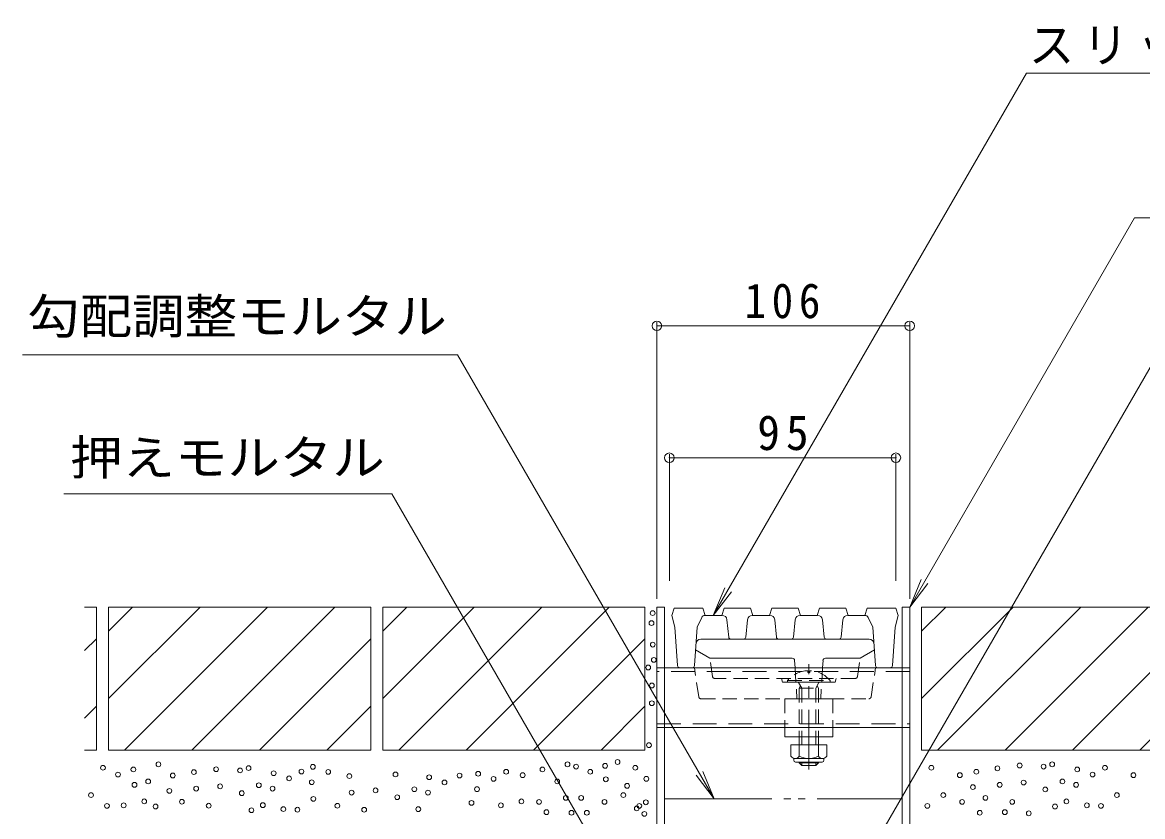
# Model space of a CAD drawing. Units: millimetres at full size, sheet at 1:5. Extents: x -1782 to 1922, y -1359 to 1336.
# Drawn here: x 528.5 to 998.3, y -679.8 to -346.5 of the extents above; entities that cross this region are included whole.
import ezdxf
from ezdxf.enums import TextEntityAlignment as Align

# ---------------------------------------------------------------- set-up
doc = ezdxf.new("R2010")
doc.units = ezdxf.units.MM
doc.header["$LTSCALE"] = 5
doc.header["$PDMODE"] = 32
doc.header["$PDSIZE"] = 4
for name, pattern in [('CHAIN1', [8, 5, -1, 1, -1]), ('DASHED1', [1.8, 1.2, -0.6]), ('DASHED2', [3, 2, -1]), ('DOUBLE_CHAIN2', [12.8, 9, -1, 0.6, -0.6, 0.6, -1])]:
    doc.linetypes.add(name, pattern=pattern)
for name, color, linetype, lineweight in [('4-0_通り芯', 7, 'Continuous', 9), ('4-2_給水施設', 3, 'Continuous', 9), ('4-4_ハッチ', 7, 'Continuous', 9), ('4-5_図形', 7, 'Continuous', 9), ('4-E_補助線（青）', 7, 'Continuous', 9)]:
    doc.layers.add(name, color=color, linetype=linetype, lineweight=lineweight)
doc.styles.add('ＭＳ ゴシック', font='')
doc.styles.get('ＭＳ ゴシック').set_extended_font_data('MS Gothic')

msp = doc.modelspace()

# ---------------------------------------------------------------- linework, layer by layer
at = {"layer": '4-0_通り芯'}
for p, q in [((794.622, -591.851), (797.822, -591.851)), ((794.622, -704.651), (794.622, -591.851)), ((797.822, -704.651), (797.822, -591.851)), ((897.422, -704.651), (897.422, -591.851)), ((900.622, -591.851), (897.422, -591.851)), ((900.622, -704.651), (900.622, -591.851)), ((897.422, -617.351), (797.622, -617.351)), ((794.622, -642.351), (900.622, -642.351)), ((848.322, -642.351), (848.322, -646.35)), ((868.322, -642.351), (868.322, -646.35)), ((868.322, -646.35), (848.322, -646.35))]:
    msp.add_line(p, q, dxfattribs=at)
at = {"layer": '4-0_通り芯', "linetype": 'DASHED2'}
for p, q in [((797.622, -617.351), (794.622, -617.351)), ((900.569, -618.851), (794.622, -618.851)), ((900.622, -617.351), (897.622, -617.351)), ((794.622, -640.851), (900.622, -640.851)), ((794.622, -642.351), (797.622, -642.351)), ((897.622, -642.351), (900.622, -642.351))]:
    msp.add_line(p, q, dxfattribs=at)
at = {"layer": '4-0_通り芯', "color": 6, "linetype": 'DASHED1'}
for p, q in [((857.861, -619.346), (857.861, -618.561)), ((857.861, -619.346), (858.784, -619.346)), ((858.784, -619.346), (858.784, -618.561)), ((849.422, -622.657), (867.222, -622.657)), ((849.422, -623.351), (849.422, -622.657)), ((867.222, -623.351), (849.422, -623.351)), ((854.058, -623.548), (855.412, -625.85)), ((862.587, -623.548), (861.232, -625.85)), ((867.222, -623.351), (867.222, -622.657)), ((854.312, -625.85), (854.857, -624.907)), ((854.312, -625.85), (862.332, -625.85)), ((854.312, -625.85), (854.312, -646.35)), ((855.412, -625.85), (855.412, -646.35)), ((861.232, -625.85), (861.232, -646.35)), ((862.332, -625.85), (861.788, -624.907)), ((862.332, -625.85), (862.332, -646.35))]:
    msp.add_line(p, q, dxfattribs=at)
at = {"layer": '4-0_通り芯', "linetype": 'CHAIN1'}
msp.add_line((858.322, -659.988), (858.322, -615.875), dxfattribs=at)
at = {"layer": '4-0_通り芯', "linetype": 'DASHED1'}
for p, q in [((848.322, -630.347), (848.322, -642.351)), ((868.322, -630.347), (848.322, -630.347)), ((868.322, -630.347), (868.322, -642.351))]:
    msp.add_line(p, q, dxfattribs=at)
at = {"layer": '4-0_通り芯', "color": 6}
for p, q in [((854.312, -646.35), (854.312, -649.615)), ((855.412, -646.35), (855.412, -649.615)), ((861.232, -646.35), (861.232, -649.615)), ((862.332, -646.35), (862.332, -649.615)), ((854.312, -656.915), (854.312, -657.251)), ((854.312, -657.251), (855.423, -658.351)), ((854.312, -657.251), (862.332, -657.251)), ((855.412, -656.915), (855.412, -657.251)), ((855.412, -657.251), (855.423, -658.351)), ((861.222, -658.351), (861.222, -656.915)), ((862.332, -657.251), (861.222, -658.351)), ((862.332, -656.915), (862.332, -657.251)), ((855.423, -658.351), (861.222, -658.351))]:
    msp.add_line(p, q, dxfattribs=at)
at = {"layer": '4-0_通り芯', "color": 2}
for p, q in [((850.822, -649.615), (850.822, -654.415)), ((865.822, -649.615), (850.822, -649.615)), ((854.322, -649.615), (854.322, -654.415)), ((862.322, -649.615), (862.322, -654.415)), ((865.822, -649.615), (865.822, -654.415)), ((851.972, -656.165), (851.972, -655.324)), ((864.072, -655.415), (852.572, -655.415)), ((852.722, -656.915), (863.922, -656.915)), ((864.672, -656.165), (864.672, -655.324))]:
    msp.add_line(p, q, dxfattribs=at)
at = {"layer": '4-0_通り芯', "color": 6, "linetype": 'DASHED1'}
for centre, radius, start, end in [((858.322, -630.252), 11.7, 92.26059, 139.52437), ((858.322, -630.252), 11.7, 40.47563, 87.73941), ((853.713, -623.751), 0.4, 30.4778, 90), ((862.932, -623.751), 0.4, 90, 149.5222)]:
    msp.add_arc(centre, radius, start, end, dxfattribs=at)
at = {"layer": '4-0_通り芯', "color": 2}
for centre, radius, start, end in [((852.572, -653.383), 2.031, 210.51797, 329.48203), ((852.722, -656.165), 0.75, 180, 270), ((858.322, -646.914), 8.5, 241.92867, 298.07147), ((864.072, -653.383), 2.031, 210.51451, 329.48514), ((863.922, -656.165), 0.75, 270, 0)]:
    msp.add_arc(centre, radius, start, end, dxfattribs=at)
at = {"layer": '4-2_給水施設'}
for p, q in [((801.822, -592.351), (800.822, -595.351)), ((802.162, -600.338), (800.822, -595.351)), ((802.162, -600.351), (800.822, -595.351)), ((801.822, -592.351), (813.822, -592.351)), ((813.418, -596.215), (811.481, -600.351)), ((814.822, -595.351), (813.822, -592.351)), ((814.776, -595.351), (822.012, -595.351)), ((821.822, -595.351), (822.822, -592.351)), ((822.822, -592.351), (833.822, -592.351)), ((834.822, -595.351), (833.822, -592.351)), ((834.632, -595.351), (841.822, -595.351)), ((841.822, -595.351), (842.822, -592.351)), ((842.822, -592.351), (853.822, -592.351)), ((854.822, -595.351), (853.822, -592.351)), ((854.632, -595.351), (862.012, -595.351)), ((861.822, -595.351), (862.822, -592.351)), ((862.822, -592.351), (873.822, -592.351)), ((874.822, -595.351), (873.822, -592.351)), ((874.632, -595.351), (881.822, -595.351)), ((881.822, -595.351), (882.822, -592.351)), ((882.822, -592.351), (894.822, -592.351)), ((883.227, -596.215), (885.163, -600.351)), ((894.482, -600.338), (895.822, -595.351)), ((894.822, -592.351), (895.822, -595.351)), ((803.259, -616.419), (802.162, -600.338)), ((810.386, -616.419), (811.482, -600.338)), ((824.732, -604.451), (824.002, -597.152)), ((831.912, -604.451), (832.642, -597.152)), ((844.732, -604.451), (844.002, -597.152)), ((851.912, -604.451), (852.642, -597.152)), ((864.732, -604.451), (864.002, -597.152)), ((871.912, -604.451), (872.642, -597.152)), ((886.259, -616.419), (885.162, -600.338)), ((893.386, -616.419), (894.482, -600.338)), ((883.636, -605.351), (813.009, -605.351)), ((816.772, -613.351), (810.833, -609.86)), ((879.872, -613.351), (885.812, -609.86)), ((851.379, -613.351), (816.772, -613.351)), ((852.558, -617.351), (852.378, -614.292)), ((864.087, -617.351), (864.267, -614.292)), ((865.265, -613.351), (879.872, -613.351)), ((803.756, -617.351), (892.388, -617.351)), ((852.911, -623.351), (863.733, -623.351))]:
    msp.add_line(p, q, dxfattribs=at)
at = {"layer": '4-2_給水施設', "linetype": 'DASHED1'}
for p, q in [((817.942, -621.002), (816.772, -613.351)), ((878.702, -621.002), (879.872, -613.351)), ((812.192, -629.503), (810.322, -617.351)), ((852.558, -617.351), (853.323, -630.351)), ((864.087, -617.351), (863.321, -630.351)), ((884.453, -629.503), (886.322, -617.351)), ((877.714, -621.851), (818.931, -621.851)), ((847.305, -623.351), (846.805, -621.851)), ((847.305, -623.351), (852.736, -623.351)), ((852.736, -623.351), (852.911, -623.351)), ((869.34, -623.351), (863.733, -623.351)), ((869.34, -623.351), (869.84, -621.851)), ((813.18, -630.351), (883.464, -630.351))]:
    msp.add_line(p, q, dxfattribs=at)
at = {"layer": '4-2_給水施設'}
for centre, radius, start, end in [((814.776, -596.851), 1.5, 90, 154.91048), ((822.012, -597.351), 2, 5.71, 90), ((834.632, -597.351), 2, 90, 174.29), ((842.012, -597.351), 2, 5.71, 90), ((854.632, -597.351), 2, 90, 174.29), ((862.012, -597.351), 2, 5.71, 90), ((874.632, -597.351), 2, 90, 174.29), ((881.868, -596.851), 1.5, 25.08952, 90), ((813.009, -607.351), 2, 90, 176.1), ((825.727, -604.351), 1, 185.71, 270), ((830.917, -604.351), 1, 270, 354.29), ((845.727, -604.351), 1, 185.71, 270), ((850.917, -604.351), 1, 270, 354.29), ((865.727, -604.351), 1, 185.71, 270), ((870.917, -604.351), 1, 270, 354.29), ((883.636, -607.351), 2, 3.9, 90), ((851.379, -614.351), 1, 3.37, 90), ((865.265, -614.351), 1, 90, 176.63), ((804.256, -616.351), 1, 183.9, 270), ((809.388, -616.351), 1, 270, 356.1), ((887.256, -616.351), 1, 183.9, 270), ((892.388, -616.351), 1, 270, 356.1)]:
    msp.add_arc(centre, radius, start, end, dxfattribs=at)
at = {"layer": '4-2_給水施設', "linetype": 'DASHED1'}
for centre, start, end in [((818.931, -620.851), 188.6955, 270), ((877.714, -620.851), 270, 351.3045), ((813.18, -629.351), 188.74616, 270), ((883.464, -629.351), 270, 351.25384)]:
    msp.add_arc(centre, 1, start, end, dxfattribs=at)
at = {"layer": '4-4_ハッチ'}
for p, q in [((794.622, -472.332), (794.622, -588.41)), ((794.622, -473.832), (900.622, -473.832)), ((900.622, -472.332), (900.622, -588.41)), ((799.839, -527.689), (799.839, -580.851)), ((799.839, -529.189), (894.839, -529.189)), ((894.839, -527.689), (894.839, -580.851))]:
    msp.add_line(p, q, dxfattribs=at)
for p in [(794.622, -473.832), (900.622, -473.832), (799.839, -529.189), (894.839, -529.189)]:
    msp.add_point(p, dxfattribs=at)
at = {"layer": '4-5_図形'}
for p, q in [((949.649, -367.752), (818.25, -595.342)), ((949.649, -367.752), (1186.624, -367.752)), ((900.622, -591.851), (994.901, -428.555)), ((1259.642, -428.555), (994.901, -428.555)), ((528.546, -485.959), (711.063, -485.959)), ((818.677, -672.351), (711.063, -485.959)), ((872.574, -714.459), (1004.498, -485.959)), ((545.96, -544.324), (683.443, -544.324)), ((767.654, -690.182), (683.443, -544.324)), ((900.622, -591.851), (905.406, -580.303)), ((900.622, -591.851), (908.232, -581.934)), ((818.25, -595.342), (823.033, -583.794)), ((818.25, -595.342), (825.859, -585.425)), ((818.677, -672.351), (813.893, -660.803)), ((818.677, -672.351), (811.067, -662.434))]:
    msp.add_line(p, q, dxfattribs=at)
at = {"layer": '4-E_補助線（青）', "color": 2}
for p, q in [((559.622, -591.851), (554.622, -591.851)), ((559.622, -591.851), (559.622, -651.851)), ((674.622, -591.851), (564.622, -591.851)), ((564.622, -601.998), (574.769, -591.851)), ((564.622, -630.283), (603.054, -591.851)), ((564.622, -591.851), (564.622, -651.851)), ((571.338, -651.851), (631.338, -591.851)), ((599.622, -651.851), (659.622, -591.851)), ((674.622, -591.851), (674.622, -651.851)), ((789.622, -591.851), (679.622, -591.851)), ((679.622, -601.998), (689.769, -591.851)), ((679.622, -630.283), (718.054, -591.851)), ((679.622, -591.851), (679.622, -651.851)), ((686.338, -651.851), (746.338, -591.851)), ((714.622, -651.851), (774.622, -591.851)), ((789.622, -591.851), (789.622, -651.851)), ((1015.622, -591.851), (905.622, -591.851)), ((905.622, -601.998), (915.769, -591.851)), ((905.622, -630.283), (944.054, -591.851)), ((905.622, -591.851), (905.622, -651.851)), ((912.338, -651.851), (972.338, -591.851)), ((940.622, -651.851), (1000.622, -591.851)), ((554.622, -610.135), (559.622, -605.135)), ((627.907, -651.851), (674.622, -605.135)), ((789.622, -605.135), (742.907, -651.851)), ((968.907, -651.851), (1015.622, -605.135)), ((554.622, -638.42), (559.622, -633.42)), ((656.191, -651.851), (674.622, -633.42)), ((771.191, -651.851), (789.622, -633.42)), ((997.191, -651.851), (1015.622, -633.42)), ((559.622, -651.851), (554.622, -651.851)), ((674.622, -651.851), (564.622, -651.851)), ((789.622, -651.851), (679.622, -651.851)), ((1015.622, -651.851), (905.622, -651.851))]:
    msp.add_line(p, q, dxfattribs=at)
at = {"layer": '4-E_補助線（青）', "linetype": 'DOUBLE_CHAIN2'}
msp.add_line((797.822, -672.351), (897.422, -672.351), dxfattribs=at)
at = {"layer": '4-E_補助線（青）'}
for centre in [(792.843, -594.385), (792.345, -598.579), (792.894, -607.627), (793.33, -614.045), (790.974, -617.223), (792.518, -624.768), (792.481, -632.208), (791.292, -649.805), (585.595, -657.859), (757.114, -657.859), (772.892, -658.492), (778.129, -656.869), (946.733, -658.337), (960.356, -657.859), (562.333, -659.293), (568.627, -662.161), (575.079, -660.01), (591.61, -662.552), (600.453, -661.118), (609.774, -659.923), (619.812, -660.401), (623.397, -659.445), (633.913, -661.596), (645.544, -660.879), (650.348, -658.898), (656.801, -661.049), (665.646, -662.805), (685.005, -662.088), (699.106, -663.283), (711.852, -662.566), (719.655, -661.827), (731.401, -660.966), (738.332, -662.4), (746.598, -660.01), (760.699, -658.815), (766.675, -660.966), (785.556, -659.293), (909.689, -659.293), (921.639, -662.4), (928.569, -660.966), (937.412, -659.532), (956.771, -658.815), (970.872, -660.01), (977.325, -662.161), (982.503, -659.293), (994.453, -662.4), (575.557, -666.463), (581.293, -665.029), (611.447, -667.093), (627.699, -666.615), (640.366, -663.747), (649.87, -665.351), (705.559, -665.434), (726.108, -663.978), (752.812, -665.029), (773.209, -664.136), (782.109, -666.871), (790.178, -663.928), (927.135, -667.419), (938.368, -666.463), (948.406, -665.507), (964.658, -665.029), (970.394, -666.463), (557.314, -670.765), (590.177, -669.005), (601.409, -668.049), (620.529, -669.961), (633.435, -668.049), (650.563, -672.351), (666.602, -669.736), (676.64, -668.78), (685.722, -671.648), (692.892, -668.302), (698.628, -669.736), (719.177, -668.279), (756.417, -671.96), (762.851, -671.96), (780.537, -670.765), (914.708, -670.765), (932.393, -671.96), (957.488, -668.375), (987.522, -670.765), (564.006, -675.306), (571.017, -675.067), (579.62, -673.394), (584.4, -675.545), (595.434, -673.546), (606.667, -675.219), (624.592, -677.131), (629.372, -674.98), (637.976, -676.653), (643.871, -676.892), (660.627, -675.233), (671.86, -676.906), (694.565, -676.667), (716.871, -674.038), (729.19, -675.067), (737.794, -673.394), (745.184, -673.633), (772.65, -673.633), (786.163, -676.371), (787.229, -675.306), (789.967, -673.784), (908.016, -675.306), (922.595, -673.633), (943.626, -673.633), (961.551, -675.545), (966.331, -673.394), (974.935, -675.067), (980.83, -675.306), (748.291, -677.935), (758.807, -678.174), (765.241, -678.174), (789.358, -678.653), (930.003, -678.174), (940.519, -677.935), (950.557, -678.413)]:
    msp.add_circle(centre, 1, dxfattribs=at)

# ---------------------------------------------------------------- texts
at = {"layer": '4-4_ハッチ', "color": 2, "char_height": 14.66, "attachment_point": 7, "style": 'ＭＳ ゴシック'}
for s, insert in [('\\T1.27;\\W0.9;106', (831.372, -470.832)), ('\\T1.27;\\W0.95;95', (836.714, -526.189))]:
    msp.add_mtext(s, dxfattribs=dict(at, insert=insert))
at = {"layer": '4-5_図形', "color": 2, "style": 'ＭＳ ゴシック', "width": 1.1}
for s, p in [('勾配調整モルタル', (530.578, -481.529)), ('押えモルタル', (548.528, -540.837))]:
    msp.add_text(s, height=14.66, dxfattribs=at).set_placement(p, align=Align.BOTTOM_LEFT)
at = {"layer": '4-5_図形', "color": 2, "insert": (950.593, -364.791), "char_height": 14.66, "attachment_point": 7, "style": 'ＭＳ ゴシック'}
msp.add_mtext('\\T1.19;\\W0.95;スリット蓋：VGRM-1025', dxfattribs=at)

doc.saveas('drawing.dxf')
